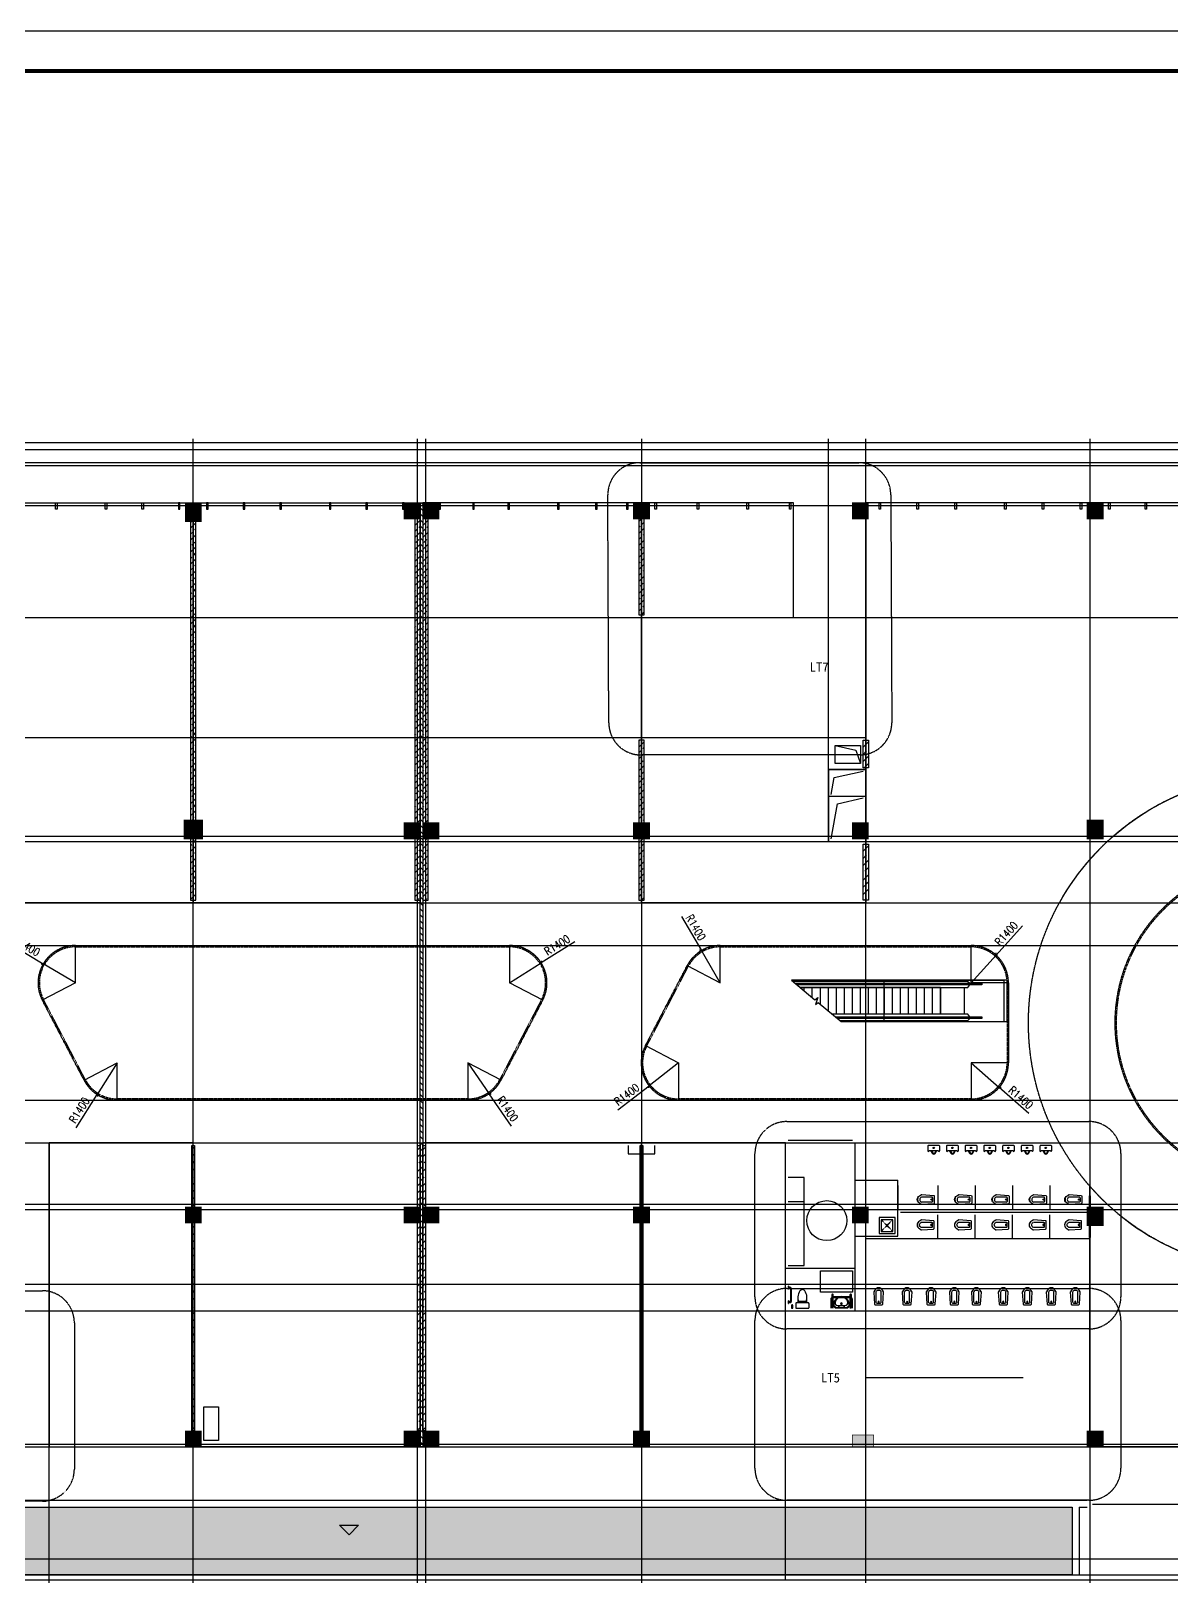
# Model space of a CAD drawing. Extents: x -737978 to 768813, y -372247 to 1140308.
# Drawn here: x -475432 to -432673, y -128998 to -70811 of the extents above; entities that cross this region are included whole.
import ezdxf

# ---------------------------------------------------------------- set-up
doc = ezdxf.new("R2010")
doc.units = 0
doc.header["$LTSCALE"] = 10
doc.header["$MEASUREMENT"] = 0
for name, pattern in [('$0$DASH', [0.35, 0.25, -0.1]), ('DASH', [0.35, 0.25, -0.1]), ('DOTE', [2.42, 2, -0.2, 0.02, -0.2]), ('OWall_L2$0$HIDDEN2', [4.7625, 3.175, -1.5875])]:
    doc.linetypes.add(name, pattern=pattern)
doc.layers.get('0').update_dxf_attribs({"linetype": 'CONTINUOUS'})
doc.layers.get('Defpoints').update_dxf_attribs({"linetype": 'CONTINUOUS'})
for name, color, linetype in [('0-厨卫家具', 253, 'CONTINUOUS'), ('0-填充墙', 8, 'CONTINUOUS'), ('0-填充边线', 7, 'CONTINUOUS'), ('A-ANNO-DIMS', 93, 'CONTINUOUS'), ('A-ANNO-IDEN', 3, 'CONTINUOUS'), ('A-ANNO-TEXT', 7, 'CONTINUOUS'), ('A-FLOR-GRND', 2, 'CONTINUOUS'), ('A-FLOR-STRS', 50, 'CONTINUOUS'), ('A-INSU', 21, 'CONTINUOUS'), ('C-B', 7, 'CONTINUOUS'), ('C-KZ', 2, 'CONTINUOUS'), ('C-Z-HATCH', 253, 'CONTINUOUS'), ('C座外围门窗1f$0$G-0-XREF', 2, 'CONTINUOUS'), ('DIM_ELEV', 3, 'CONTINUOUS'), ('DOTE', 1, 'DOTE'), ('J-FURN-厨卫', 253, 'CONTINUOUS'), ('LATRINE', 6, 'CONTINUOUS'), ('OWall_L2$0$A-HOLE-DASH', 21, 'OWall_L2$0$HIDDEN2'), ('PUB_TITLE', 4, 'CONTINUOUS'), ('RD-侧石线', 5, 'CONTINUOUS'), ('STAIR', 2, 'CONTINUOUS'), ('分格缝', 8, 'CONTINUOUS')]:
    doc.layers.add(name, color=color, linetype=linetype)
doc.layers.add('0-面积', color=2, linetype='CONTINUOUS', plot=False)
doc.layers.add('DRAW', color=7, linetype='CONTINUOUS', lineweight=70)
doc.styles.add('_TCH_DIM_T3', font='SIMPLEX.shx', dxfattribs={"width": 0.8, "bigfont": 'GBCBIG.shx'})
doc.styles.add('_TCH_DYN', font='')
doc.styles.get("Standard").update_dxf_attribs({"font": 'GBENOR', "bigfont": 'GBCBIG'})
doc.styles.get('_TCH_DYN').set_extended_font_data('SimSun')
doc.dimstyles.new('_TCH_ARCH', dxfattribs={"dimtxt": 3.5, "dimasz": 1, "dimexe": 2.5, "dimexo": 3, "dimgap": 1, "dimtad": 1, "dimtoh": 1, "dimdec": 0, "dimzin": 0, "dimdsep": 46, "dimtxsty": '_TCH_DIM_T3', "dimblk": 'ARCHTICK', "dimcen": 0.09, "dimclrt": 7, "dimadec": 1, "dimazin": 0, "dimtfac": 1, "dimtdec": 0, "dimtix": 1, "dimtmove": 2, "dimatfit": 3, "dimfxl": 1, "dimtolj": 1, "dimtzin": 0, "dimarcsym": 0})

# ---------------------------------------------------------------- blocks, each defined once
blk = doc.blocks.new('$plan$00002873')
at = {"layer": 'J-FURN-厨卫'}
for p, q in [((-92, -91), (-92, -482)), ((-66, -65), (69, -65)), ((95, -91), (95, -482))]:
    blk.add_line(p, q, dxfattribs=at)
blk.add_lwpolyline([(140, -552, -0.624736), (-140, -552), (-181, -489, -0.15876), (-185, -473), (-158, -24, -0.392703), (-132, 0), (132, 0, -0.392703), (158, -24), (185, -473, -0.161657), (181, -489)], format="xyb", close=True, dxfattribs=at)
blk.add_circle((2, -107), 23.1, dxfattribs=at)
for centre, radius, start, end in [((-66, -91), 26, 90, 180), ((2, -447), 99.9, 200.59819, 339.40181), ((69, -91), 26, 0, 90), ((0, -422), 207, 240.02932, 299.97068)]:
    blk.add_arc(centre, radius, start, end, dxfattribs=at)
blk = doc.blocks.new('_E6')
for points in [[(-240, 0), (-270, -79, 0.356844), (-103, -430, 0.224698), (111, -425, 0.348046), (270, -79), (240, 0)], [(-239, -224, -0.469287), (-141, -105), (141, -105, -0.469287), (239, -224, -0.830802)]]:
    blk.add_lwpolyline(points, format="xyb", close=True)
blk.add_lwpolyline([(-271, -91), (-213, -36, -0.190674), (-179, -23), (181, -23, -0.200906), (217, -37), (274, -95)], format="xyb")
for centre, radius in [((-99, -65), 16.3), ((2, -172), 31.6), ((2, -172), 23), ((101, -65), 16.3)]:
    blk.add_circle(centre, radius)
at = {"width": 0.8, "flags": 9}
for tag in ['XSIZE', 'YSIZE']:
    blk.add_attdef(tag, (0, 0), '', height=0.5, dxfattribs=at)
blk = doc.blocks.new('$plan$00002819')
at = {"layer": 'J-FURN-厨卫'}
for p, q in [((-129, -180), (129, -180)), ((-91, -180), (-39, -272)), ((91, -180), (39, -272))]:
    blk.add_line(p, q, dxfattribs=at)
blk.add_lwpolyline([(-171, -199), (-168, -190, -0.320465), (-154, -180), (-129, -180, -0.270349), (-116, -188), (-61, -284, 0.583333), (61, -284), (116, -188, -0.270349), (129, -180), (154, -180, -0.320465), (168, -190), (171, -199, 0.847127), (225, -190), (225, -30, 0.414214), (195, 0), (-195, 0, 0.414214), (-225, -30), (-225, -190, 0.847127)], format="xyb", close=True, dxfattribs=at)
blk.add_circle((0, -90), 25, dxfattribs=at)
blk.add_arc((0, -250), 45, 209.48713, 330.51287, dxfattribs=at)
blk = doc.blocks.new('A$C5E992675')
at = {"color": 8}
for points in [[(600, 600), (600, 0), (0, 0), (0, 600)], [(520, 520), (520, 80), (80, 80), (80, 520)]]:
    blk.add_lwpolyline(points, close=True, dxfattribs=at)
at = {"color": 8, "linetype": 'DASH'}
for points in [[(80, 520), (275, 325)], [(80, 80), (275, 275)], [(325, 325), (520, 520)], [(325, 275), (520, 80)]]:
    blk.add_lwpolyline(points, dxfattribs=at)
at = {"color": 8}
blk.add_circle((300, 300), 35, dxfattribs=at)
blk = doc.blocks.new('A$C53926EF1')
at = {"layer": '0-厨卫家具', "linetype": 'ByBlock'}
for p, q in [((439, 110), (439, 390)), ((499, 420), (499, 80))]:
    blk.add_line(p, q, dxfattribs=at)
blk.add_lwpolyline([(49, 342, 0.537872), (49, 158, 0.149947), (269, 80), (499, 80), (499, 30, 0.414214), (529, 0), (669, 0, 0.414214), (699, 30), (699, 470, 0.414214), (669, 500), (529, 500, 0.414214), (499, 470), (499, 420), (269, 420, 0.149947)], format="xyb", close=True, dxfattribs=at)
for centre, start, end in [((286, 23), 67.45048, 91.47253), ((286, 477), 268.63393, 292.54952)]:
    blk.add_arc(centre, 398, start, end, dxfattribs=at)
blk = doc.blocks.new('$plan$00001624')
for p, q in [((646, -13), (661, -28)), ((701, -28), (716, -13))]:
    blk.add_line(p, q)
for points in [[(60, 0), (60, -13), (-60, -13), (-60, 0)], [(744, 0), (744, -13), (624, -13), (624, 0)]]:
    blk.add_lwpolyline(points, close=True)
blk.add_lwpolyline([(-38, -13), (-23, -28), (17, -28), (33, -13)])
for points in [[(-23, -28), (-23, -66, 0.414213), (49, -137), (632, -137, 0.119966), (665, -129)], [(17, -28), (17, -66, 0.414211), (49, -97), (632, -97, 0.298815), (661, -78)]]:
    blk.add_lwpolyline(points, format="xyb")
blk.add_lwpolyline([(681, -137), (681, -137, -0.414214), (661, -117), (661, -28), (701, -28), (701, -117, -0.414214)], format="xyb", close=True)
blk = doc.blocks.new('纯商业柱网222')
at = {"layer": 'C-Z-HATCH'}
for points in [[(8939638, 71667), (8940238, 71667), (8940238, 71067), (8939638, 71067)], [(8948038, 71667), (8948638, 71667), (8948638, 71067), (8948038, 71067)], [(8962438, 71717), (8963138, 71717), (8963138, 71017), (8962438, 71017)], [(8974338, 71667), (8975038, 71667), (8975038, 71067), (8974338, 71067)], [(8939638, 63467), (8940238, 63467), (8940238, 62867), (8939638, 62867)], [(8948038, 63467), (8948638, 63467), (8948638, 62867), (8948038, 62867)], [(8962438, 63467), (8963038, 63467), (8963038, 62867), (8962438, 62867)], [(8974438, 63467), (8975038, 63467), (8975038, 62867), (8974438, 62867)], [(8939638, 62767), (8940238, 62767), (8940238, 62167), (8939638, 62167)], [(8948038, 62767), (8948638, 62767), (8948638, 62167), (8948038, 62167)], [(8962438, 62767), (8963038, 62767), (8963038, 62167), (8962438, 62167)], [(8974438, 62767), (8975038, 62767), (8975038, 62167), (8974438, 62167)], [(8939638, 54867), (8940238, 54867), (8940238, 54267), (8939638, 54267)], [(8948038, 54867), (8948638, 54867), (8948638, 54267), (8948038, 54267)], [(8962438, 54867), (8963038, 54867), (8963038, 54267), (8962438, 54267)], [(8974438, 54867), (8975038, 54867), (8975038, 54267), (8974438, 54267)], [(8939638, 46667), (8940088, 46667), (8940088, 45867), (8939638, 45867)], [(8948038, 46667), (8948638, 46667), (8948638, 46067), (8948038, 46067)], [(8962438, 46667), (8963038, 46667), (8963038, 46067), (8962438, 46067)], [(8974438, 46667), (8975038, 46667), (8975038, 46067), (8974438, 46067)], [(8939638, 37867), (8940238, 37867), (8940238, 37267), (8939638, 37267)], [(8939638, 37267), (8940238, 37267), (8940238, 37867), (8939638, 37867)], [(8947938, 37867), (8948638, 37867), (8948638, 37267), (8947938, 37267)], [(8962438, 37867), (8963138, 37867), (8963138, 37267), (8962438, 37267)], [(8974438, 37867), (8975038, 37867), (8975038, 37267), (8974438, 37267)]]:
    blk.add_hatch(color=251, dxfattribs=at).paths.add_polyline_path(points)
at = {"layer": 'C-KZ', "const_width": 30}
for points in [[(8939638, 71667), (8940238, 71667), (8940238, 71067), (8939638, 71067)], [(8948038, 71667), (8948638, 71667), (8948638, 71067), (8948038, 71067)], [(8962438, 71717), (8963138, 71717), (8963138, 71017), (8962438, 71017)], [(8974338, 71667), (8975038, 71667), (8975038, 71067), (8974338, 71067)], [(8939638, 63467), (8940238, 63467), (8940238, 62867), (8939638, 62867)], [(8948038, 63467), (8948638, 63467), (8948638, 62867), (8948038, 62867)], [(8962438, 63467), (8963038, 63467), (8963038, 62867), (8962438, 62867)], [(8974438, 63467), (8975038, 63467), (8975038, 62867), (8974438, 62867)], [(8939638, 62767), (8940238, 62767), (8940238, 62167), (8939638, 62167)], [(8948038, 62767), (8948638, 62767), (8948638, 62167), (8948038, 62167)], [(8962438, 62767), (8963038, 62767), (8963038, 62167), (8962438, 62167)], [(8974438, 62767), (8975038, 62767), (8975038, 62167), (8974438, 62167)], [(8939638, 54867), (8940238, 54867), (8940238, 54267), (8939638, 54267)], [(8948038, 54867), (8948638, 54867), (8948638, 54267), (8948038, 54267)], [(8962438, 54867), (8963038, 54867), (8963038, 54267), (8962438, 54267)], [(8974438, 54867), (8975038, 54867), (8975038, 54267), (8974438, 54267)], [(8939638, 46667), (8940088, 46667), (8940088, 45867), (8939638, 45867)], [(8948038, 46667), (8948638, 46667), (8948638, 46067), (8948038, 46067)], [(8962438, 46667), (8963038, 46667), (8963038, 46067), (8962438, 46067)], [(8974438, 46667), (8975038, 46667), (8975038, 46067), (8974438, 46067)], [(8939638, 37867), (8940238, 37867), (8940238, 37267), (8939638, 37267)], [(8939638, 37267), (8940238, 37267), (8940238, 37867), (8939638, 37867)], [(8947938, 37867), (8948638, 37867), (8948638, 37267), (8947938, 37267)], [(8962438, 37867), (8963138, 37867), (8963138, 37267), (8962438, 37267)], [(8974438, 37867), (8975038, 37867), (8975038, 37267), (8974438, 37267)]]:
    blk.add_lwpolyline(points, close=True, dxfattribs=at)
blk = doc.blocks.new('_ArchTick')
at = {"color": 0, "linetype": 'ByBlock', "const_width": 0.4}
blk.add_lwpolyline([(-0.5, -0.5), (0.5, 0.5)], dxfattribs=at)
blk = doc.blocks.new('*D187')
at = {"layer": 'A-ANNO-DIMS', "color": 0, "lineweight": -2, "transparency": 16777216}
for p in [(-472206, -109498), (-473747, -111932)]:
    blk.add_line(p, (-472955, -110681), dxfattribs=at)
at = {"layer": 'Defpoints', "color": 0, "transparency": 16777216}
for p in [(-472206, -109498), (-472955, -110681)]:
    blk.add_point(p, dxfattribs=at)
at = {"layer": 'A-ANNO-DIMS', "color": 0, "lineweight": -2, "transparency": 16777216, "xscale": 120, "yscale": 120, "zscale": 120, "rotation": 57.66620228323233}
blk.add_blockref('_ArchTick', (-472955, -110681), dxfattribs=at)
at = {"layer": 'A-ANNO-DIMS', "color": 7, "transparency": 16777216, "insert": (-473626, -111274), "char_height": 300, "attachment_point": 5, "rotation": 57.6662, "style": '_TCH_DIM_T3'}
blk.add_mtext('\\A1;R1400', dxfattribs=at)
blk = doc.blocks.new('*D188')
at = {"layer": 'A-ANNO-DIMS', "color": 0, "lineweight": -2, "transparency": 16777216}
for p in [(-476243, -105022), (-473771, -106498)]:
    blk.add_line(p, (-474973, -105781), dxfattribs=at)
at = {"layer": 'Defpoints', "color": 0, "transparency": 16777216}
for p in [(-474973, -105781), (-473771, -106498)]:
    blk.add_point(p, dxfattribs=at)
at = {"layer": 'A-ANNO-DIMS', "color": 0, "lineweight": -2, "transparency": 16777216, "xscale": 120, "yscale": 120, "zscale": 120, "rotation": 329.1520690246209}
blk.add_blockref('_ArchTick', (-474973, -105781), dxfattribs=at)
at = {"layer": 'A-ANNO-DIMS', "color": 7, "transparency": 16777216, "insert": (-475583, -105125), "char_height": 300, "attachment_point": 5, "rotation": 329.15207, "style": '_TCH_DIM_T3'}
blk.add_mtext('\\A1;R1400', dxfattribs=at)
blk = doc.blocks.new('*D189')
at = {"layer": 'A-ANNO-DIMS', "color": 0, "lineweight": -2, "transparency": 16777216}
for p in [(-455057, -104964), (-457495, -106497)]:
    blk.add_line(p, (-456309, -105752), dxfattribs=at)
at = {"layer": 'Defpoints', "color": 0, "transparency": 16777216}
for p in [(-456309, -105752), (-457495, -106497)]:
    blk.add_point(p, dxfattribs=at)
at = {"layer": 'A-ANNO-DIMS', "color": 0, "lineweight": -2, "transparency": 16777216, "xscale": 120, "yscale": 120, "zscale": 120, "rotation": 212.1625213829055}
blk.add_blockref('_ArchTick', (-456309, -105752), dxfattribs=at)
at = {"layer": 'A-ANNO-DIMS', "color": 7, "transparency": 16777216, "insert": (-455715, -105082), "char_height": 300, "attachment_point": 5, "rotation": 32.16252, "style": '_TCH_DIM_T3'}
blk.add_mtext('\\A1;R1400', dxfattribs=at)
blk = doc.blocks.new('*D190')
at = {"layer": 'A-ANNO-DIMS', "color": 0, "lineweight": -2, "transparency": 16777216}
for p in [(-459058, -109498), (-457431, -111875)]:
    blk.add_line(p, (-458267, -110653), dxfattribs=at)
at = {"layer": 'Defpoints', "color": 0, "transparency": 16777216}
for p in [(-459058, -109498), (-458267, -110653)]:
    blk.add_point(p, dxfattribs=at)
at = {"layer": 'A-ANNO-DIMS', "color": 0, "lineweight": -2, "transparency": 16777216, "xscale": 120, "yscale": 120, "zscale": 120, "rotation": 124.4078963112417}
blk.add_blockref('_ArchTick', (-458267, -110653), dxfattribs=at)
at = {"layer": 'A-ANNO-DIMS', "color": 7, "transparency": 16777216, "insert": (-457575, -111222), "char_height": 300, "attachment_point": 5, "rotation": 304.4079, "style": '_TCH_DIM_T3'}
blk.add_mtext('\\A1;R1400', dxfattribs=at)
blk = doc.blocks.new('*D195')
at = {"layer": 'A-ANNO-DIMS', "color": 0, "lineweight": -2, "transparency": 16777216}
for p in [(-451049, -104009), (-449601, -106498)]:
    blk.add_line(p, (-450305, -105288), dxfattribs=at)
at = {"layer": 'Defpoints', "color": 0, "transparency": 16777216}
for p in [(-450305, -105288), (-449601, -106498)]:
    blk.add_point(p, dxfattribs=at)
at = {"layer": 'A-ANNO-DIMS', "color": 0, "lineweight": -2, "transparency": 16777216, "xscale": 120, "yscale": 120, "zscale": 120, "rotation": 300.1865154170501}
blk.add_blockref('_ArchTick', (-450305, -105288), dxfattribs=at)
at = {"layer": 'A-ANNO-DIMS', "color": 7, "transparency": 16777216, "insert": (-450521, -104419), "char_height": 300, "attachment_point": 5, "rotation": 300.18652, "style": '_TCH_DIM_T3'}
blk.add_mtext('\\A1;R1400', dxfattribs=at)
blk = doc.blocks.new('*D196')
at = {"layer": 'A-ANNO-DIMS', "color": 0, "lineweight": -2, "transparency": 16777216}
for p in [(-451165, -109498), (-453442, -111262)]:
    blk.add_line(p, (-452272, -110356), dxfattribs=at)
at = {"layer": 'Defpoints', "color": 0, "transparency": 16777216}
for p in [(-451165, -109498), (-452272, -110356)]:
    blk.add_point(p, dxfattribs=at)
at = {"layer": 'A-ANNO-DIMS', "color": 0, "lineweight": -2, "transparency": 16777216, "xscale": 120, "yscale": 120, "zscale": 120, "rotation": 37.76073105702353}
blk.add_blockref('_ArchTick', (-452272, -110356), dxfattribs=at)
at = {"layer": 'A-ANNO-DIMS', "color": 7, "transparency": 16777216, "insert": (-453105, -110685), "char_height": 300, "attachment_point": 5, "rotation": 37.76073, "style": '_TCH_DIM_T3'}
blk.add_mtext('\\A1;R1400', dxfattribs=at)
blk = doc.blocks.new('*D197')
at = {"layer": 'A-ANNO-DIMS', "color": 0, "lineweight": -2, "transparency": 16777216}
for p in [(-440201, -109498), (-438035, -111397)]:
    blk.add_line(p, (-439148, -110421), dxfattribs=at)
at = {"layer": 'Defpoints', "color": 0, "transparency": 16777216}
for p in [(-440201, -109498), (-439148, -110421)]:
    blk.add_point(p, dxfattribs=at)
at = {"layer": 'A-ANNO-DIMS', "color": 0, "lineweight": -2, "transparency": 16777216, "xscale": 120, "yscale": 120, "zscale": 120, "rotation": 138.7660425552283}
blk.add_blockref('_ArchTick', (-439148, -110421), dxfattribs=at)
at = {"layer": 'A-ANNO-DIMS', "color": 7, "transparency": 16777216, "insert": (-438337, -110800), "char_height": 300, "attachment_point": 5, "rotation": 318.76604, "style": '_TCH_DIM_T3'}
blk.add_mtext('\\A1;R1400', dxfattribs=at)
blk = doc.blocks.new('*D198')
at = {"layer": 'A-ANNO-DIMS', "color": 0, "lineweight": -2, "transparency": 16777216}
for p in [(-438279, -104354), (-440201, -106498)]:
    blk.add_line(p, (-439267, -105456), dxfattribs=at)
at = {"layer": 'Defpoints', "color": 0, "transparency": 16777216}
for p in [(-439267, -105456), (-440201, -106498)]:
    blk.add_point(p, dxfattribs=at)
at = {"layer": 'A-ANNO-DIMS', "color": 0, "lineweight": -2, "transparency": 16777216, "xscale": 120, "yscale": 120, "zscale": 120, "rotation": 228.123518902442}
blk.add_blockref('_ArchTick', (-439267, -105456), dxfattribs=at)
at = {"layer": 'A-ANNO-DIMS', "color": 7, "transparency": 16777216, "insert": (-438879, -104649), "char_height": 300, "attachment_point": 5, "rotation": 48.12352, "style": '_TCH_DIM_T3'}
blk.add_mtext('\\A1;R1400', dxfattribs=at)
blk = doc.blocks.new('中庭标注1')
at = {"color": 8}
for points in [[(-473770.6, -106498.4), (-473770.6, -105098.4)], [(-457495.5, -105098.4), (-457495.5, -106498.4)], [(-449601.1, -106498.4), (-449601.1, -105098.4)], [(-440201.1, -106498.4), (-440201.1, -105098.4)], [(-450842.5, -105851.1), (-449601.1, -106498.4)], [(-473770.6, -106498.4), (-475012, -107145.7)], [(-456254.1, -107145.7), (-457495.5, -106498.4)], [(-438801.1, -106498.4), (-440201.1, -106498.4)], [(-452406.7, -108851.1), (-451165.3, -109498.4)], [(-459059.8, -109498.4), (-459059.8, -110898.4)], [(-457818.4, -110145.7), (-459059.8, -109498.4)], [(-451165.3, -109498.4), (-451165.3, -110898.4)], [(-440201.1, -109498.4), (-440201.1, -110898.4)], [(-438801.1, -109498.4), (-440201.1, -109498.4)]]:
    blk.add_lwpolyline(points, dxfattribs=at)
at = {"layer": '0-填充墙'}
for points in [[(-473447.7, -110145.7), (-472206.3, -109498.4)], [(-472206.3, -110898.4), (-472206.3, -109498.4)]]:
    blk.add_lwpolyline(points, dxfattribs=at)
at = {"layer": 'A-ANNO-DIMS'}
for center, mpoint, picture, middle in [((-449601.1, -106498.4), (-450305.1, -105288.2), '*D195', (-450521.4, -104419.1)), ((-440201.1, -106498.4), (-439266.6, -105456), '*D198', (-438878.6, -104648.7)), ((-473770.6, -106498.4), (-474972.5, -105780.5), '*D188', (-475582.7, -105124.9)), ((-457494.7, -106497), (-456309.5, -105751.7), '*D189', (-455714.5, -105082.3)), ((-472206.3, -109498.4), (-472955.1, -110681.3), '*D187', (-473626.3, -111274.2)), ((-459057.9, -109498.4), (-458266.8, -110653.5), '*D190', (-457574.6, -111221.8)), ((-451165.3, -109498.4), (-452272.2, -110355.7), '*D196', (-453105.1, -110684.7)), ((-440201.1, -109498.4), (-439148.3, -110421.2), '*D197', (-438336.7, -110800))]:
    dim = blk.add_radius_dim(center=center, mpoint=mpoint, dimstyle='_TCH_ARCH', override={"dimtxt": 300, "dimasz": 120, "dimgap": 100}, dxfattribs=at)
    dim.commit()
    dim.dimension.update_dxf_attribs({"geometry": picture, "text_midpoint": middle})

msp = doc.modelspace()

# ---------------------------------------------------------------- hatches: boundary and pattern name
at = {"layer": '0-填充墙'}
h = msp.add_hatch(dxfattribs=at)
h.set_pattern_fill('ANSI33', color=256, scale=100, style=0)
h.set_pattern_definition([(45, (8400, -5e-08), (-224.5064, 224.5064), []), (45, (8624.5, -5e-08), (-224.5064, 224.5064), [158.75, -79.375])])
h.paths.add_polyline_path([(-469251.1, -89198.4), (-469451.1, -89198.4), (-469451.1, -103398.4), (-469251.1, -103398.4)])
h = msp.add_hatch(dxfattribs=at)
h.set_pattern_fill('ANSI33', color=256, scale=100, style=0)
h.set_pattern_definition([(45, (16800, 100), (-224.5064, 224.5064), []), (45, (17024.5, 100), (-224.5064, 224.5064), [158.75, -79.375])])
h.paths.add_polyline_path([(-460851.1, -89098.4), (-461051.1, -89098.4), (-461051.1, -103398.4), (-460851.1, -103398.4)])
h = msp.add_hatch(dxfattribs=at)
h.set_pattern_fill('ANSI33', color=256, scale=100, style=0)
h.set_pattern_definition([(45, (17100, 100), (-224.5064, 224.5064), []), (45, (17324.5, 100), (-224.5064, 224.5064), [158.75, -79.375])])
h.paths.add_polyline_path([(-460551.1, -89098.4), (-460751.1, -89098.4), (-460751.1, -103398.4), (-460551.1, -103398.4)])
h = msp.add_hatch(dxfattribs=at)
h.set_pattern_fill('ANSI33', color=256, scale=100, style=0)
h.set_pattern_definition([(45, (25200, 2500), (-224.5064, 224.5064), []), (45, (25424.5, 2500), (-224.5064, 224.5064), [158.75, -79.375])])
h.paths.add_polyline_path([(-452451.1, -89098.4), (-452651.1, -89098.4), (-452651.1, -92698.4), (-452451.1, -92698.4)])
h = msp.add_hatch(dxfattribs=at)
h.set_pattern_fill('ANSI33', color=256, scale=100, style=0)
h.set_pattern_definition([(45, (25200, -8200), (-224.5064, 224.5064), []), (45, (25424.5, -8200), (-224.5064, 224.5064), [158.75, -79.375])])
h.paths.add_polyline_path([(-452451.1, -97398.4), (-452651.1, -97398.4), (-452651.1, -103398.4), (-452451.1, -103398.4)])
h = msp.add_hatch(dxfattribs=at)
h.set_pattern_fill('ANSI33', color=256, scale=120, style=0)
h.set_pattern_definition([(45, (3e-08, 3900), (-269.40768, 269.40768), []), (45, (269.4, 3900), (-269.40768, 269.40768), [190.5, -95.25])])
h.paths.add_polyline_path([(-444251.1, -97398.4), (-444051.1, -97398.4), (-444051.1, -98438.4), (-444251.1, -98438.4)])
h = msp.add_hatch(dxfattribs=at)
h.set_pattern_fill('ANSI33', color=256, scale=120, style=0)
h.set_pattern_definition([(45, (0, 0), (-269.40768, 269.40768), []), (45, (269.4, 0), (-269.40768, 269.40768), [190.5, -95.25])])
h.paths.add_polyline_path([(-444251.1, -101298.4), (-444051.1, -101298.4), (-444051.1, -103398.4), (-444251.1, -103398.4)])
h = msp.add_hatch(dxfattribs=at)
h.set_pattern_fill('ANSI33', color=256, scale=120, style=0)
h.set_pattern_definition([(45, (-42000, 5094.02), (-269.40768, 269.40768), []), (45, (-41730.6, 5094.02), (-269.40768, 269.40768), [190.5, -95.25])])
h.paths.add_polyline_path([(-469301.1, -123298.4), (-469401.1, -123298.4), (-469401.1, -112598.4), (-469301.1, -112598.4)])
h = msp.add_hatch(dxfattribs=at)
h.set_pattern_fill('ANSI33', color=256, scale=120, style=0)
h.set_pattern_definition([(45, (-33550, 5094.02), (-269.40768, 269.40768), []), (45, (-33280.6, 5094.02), (-269.40768, 269.40768), [190.5, -95.25])])
h.paths.add_polyline_path([(-460851.1, -123298.4), (-460951.1, -123298.4), (-460951.1, -112598.4), (-460851.1, -112598.4)])
h = msp.add_hatch(dxfattribs=at)
h.set_pattern_fill('ANSI33', color=256, scale=120, style=0)
h.set_pattern_definition([(45, (-33350, 5094.02), (-269.40768, 269.40768), []), (45, (-33080.6, 5094.02), (-269.40768, 269.40768), [190.5, -95.25])])
h.paths.add_polyline_path([(-460651.1, -123298.4), (-460751.1, -123298.4), (-460751.1, -112598.4), (-460651.1, -112598.4)])
h = msp.add_hatch(dxfattribs=at)
h.set_pattern_fill('ANSI33', color=256, scale=120, style=0)
h.set_pattern_definition([(45, (-25200, 5094.02), (-269.40768, 269.40768), []), (45, (-24930.6, 5094.02), (-269.40768, 269.40768), [190.5, -95.25])])
h.paths.add_polyline_path([(-452501.1, -123298.4), (-452601.1, -123298.4), (-452601.1, -112598.4), (-452501.1, -112598.4)])
at = {"layer": 'C-B'}
h = msp.add_hatch(dxfattribs=at)
h.set_pattern_fill('CROSS,_O', color=8, scale=100)
h.set_pattern_definition([(0, (0, 0), (158.75, 158.75), [79.375, -238.125]), (90, (39.69, -39.69), (-158.75, 158.75), [79.375, -238.125])])
h.paths.add_polyline_path([(-489391.3, -126158.4), (-436411.1, -126158.4), (-436411.1, -128698.4), (-489391.3, -128698.4)])
at = {"layer": 'OWall_L2$0$A-HOLE-DASH'}
h = msp.add_hatch(dxfattribs=at)
h.set_pattern_fill('ANSI31', color=256, scale=100, angle=90)
h.set_pattern_definition([(135, (-601427.86, -314053.15), (-112.2532, -112.2532), [])])
h.paths.add_polyline_path([(-418301.1, -123898.4), (-418301.1, -91498.4), (-418151.1, -91498.4), (-418151.1, -123898.4)])
h.paths.add_polyline_path([(-460851.1, -123898.4), (-460851.1, -88498.4), (-460751.1, -88498.4), (-460751.1, -123898.4)])

# ---------------------------------------------------------------- linework, layer by layer
msp.add_lwpolyline([(-447051.1, -112398.4), (-444651.1, -112398.4)])
at = {"layer": '0-厨卫家具', "linetype": 'ByBlock'}
for p, q in [((-445408, -118698.4), (-445408, -118181.3)), ((-445372, -118253.3), (-445372, -118181.3)), ((-445372, -118253.3), (-444728.4, -118253.3, 0)), ((-445372, -118698.4), (-445372, -118289.3)), ((-445372, -118289.3), (-444728.4, -118289.3, 0))]:
    msp.add_line(p, q, dxfattribs=at)
for points in [[(-446883.4, -118698.4), (-446883.4, -118578.4), (-446933.4, -118578.4), (-446933.4, -118698.4)], [(-446899.4, -118655.9), (-446899.4, -118567.9), (-446917.4, -118567.9), (-446917.4, -118655.9)]]:
    msp.add_lwpolyline(points, close=True, dxfattribs=at)
msp.add_lwpolyline([(-444651.1, -118698.4), (-444651.1, -118353.4, 0.4142136), (-444696.1, -118308.4), (-445416.1, -118308.4, 0.4142136), (-445461.1, -118353.4), (-445461.1, -118698.4)], format="xyb", dxfattribs=at)
at = {"layer": '0-厨卫家具', "linetype": 'ByBlock', "elevation": 0}
for points in [[(-444690.3, -118188.9), (-444690.3, -118698.4), (-444728.4, -118698.4), (-444728.4, -118289.3)], [(-444728.4, -118253.3), (-444728.4, -118188.9)]]:
    msp.add_lwpolyline(points, dxfattribs=at)
at = {"layer": '0-厨卫家具', "linetype": 'ByBlock'}
for centre, radius, start, end in [((-445390, -118181.3), 18, 0.000016, 180.000016), ((-445372, -118271.3), 18, 90.000016, 270.000016), ((-444709.3, -118188.9, 0), 19, 0.000016, 180.000016), ((-444728.4, -118271.3, 0), 18, 270.000016, 90.000016)]:
    msp.add_arc(centre, radius, start, end, dxfattribs=at)
at = {"layer": '0-填充墙'}
for points in [[(-469251.1, -89198.4), (-469451.1, -89198.4), (-469451.1, -103398.4), (-469251.1, -103398.4)], [(-460851.1, -89098.4), (-461051.1, -89098.4), (-461051.1, -103398.4), (-460851.1, -103398.4)], [(-460551.1, -89098.4), (-460751.1, -89098.4), (-460751.1, -103398.4), (-460551.1, -103398.4)], [(-452451.1, -89098.4), (-452651.1, -89098.4), (-452651.1, -92698.4), (-452451.1, -92698.4)], [(-452451.1, -97398.4), (-452651.1, -97398.4), (-452651.1, -103398.4), (-452451.1, -103398.4)], [(-444251.1, -97398.4), (-444051.1, -97398.4), (-444051.1, -98438.4), (-444251.1, -98438.4)], [(-444251.1, -101298.4), (-444051.1, -101298.4), (-444051.1, -103398.4), (-444251.1, -103398.4)], [(-469301.1, -123298.4), (-469401.1, -123298.4), (-469401.1, -112598.4), (-469301.1, -112598.4)], [(-460851.1, -123298.4), (-460951.1, -123298.4), (-460951.1, -112598.4), (-460851.1, -112598.4)], [(-460651.1, -123298.4), (-460751.1, -123298.4), (-460751.1, -112598.4), (-460651.1, -112598.4)], [(-452501.1, -123298.4), (-452601.1, -123298.4), (-452601.1, -112598.4), (-452501.1, -112598.4)]]:
    msp.add_lwpolyline(points, close=True, dxfattribs=at)
at = {"layer": '0-填充边线'}
for points in [[(-445301.1, -97598.4), (-444351.1, -97598.4), (-444351.1, -98278.4), (-445301.1, -98278.4)], [(-468951.1, -123658.4), (-468951.1, -122398.4), (-468401.1, -122398.4), (-468401.1, -123658.4)]]:
    msp.add_lwpolyline(points, close=True, dxfattribs=at)
msp.add_lwpolyline([(-445301.1, -97598.4), (-444525.1, -97773.9), (-444351.1, -98278.4)], dxfattribs=at)
at = {"layer": '0-面积'}
for points in [[(-477751.1, -88498.4), (-469351.1, -88498.4), (-469351.1, -103498.4), (-477751.1, -103498.4)], [(-469351.1, -88498.4), (-460851.1, -88498.4), (-460851.1, -103498.4), (-469351.1, -103498.4)], [(-460751.1, -103498.4), (-452551.1, -103498.4), (-452551.1, -88498.4), (-460751.1, -88498.4)], [(-452551.1, -97298.4), (-444151.1, -97298.4), (-444151.1, -98498.4), (-445551.1, -98498.4), (-445551.1, -101198.4), (-444151.1, -101198.4), (-444151.1, -103498.4), (-452551.1, -103498.4)], [(-474751.1, -123898.4), (-469351.1, -123898.4), (-469351.1, -112498.4), (-474751.1, -112498.4)], [(-460851.1, -123898.4), (-469351.1, -123898.4), (-469351.1, -112498.4), (-460851.1, -112498.4)], [(-452551.1, -112498.4), (-460751.1, -112498.4), (-460751.1, -123898.4), (-452551.1, -123898.4)], [(-447151.1, -123898.4), (-447151.1, -112498.4), (-452551.1, -112498.4), (-452551.1, -123898.4)], [(-489391.3, -126158.4), (-436411.1, -126158.4), (-436411.1, -128698.4), (-489391.3, -128698.4)]]:
    msp.add_lwpolyline(points, close=True, dxfattribs=at)
for points in [[(-444151.1, -103498.4), (-436889.9, -103498.4, -0.2273438), (-430338.7, -98834.9), (-426698.1, -88554.3), (-426855.9, -88498.4), (-444151.1, -88498.4), (-444151.1, -102650)], [(-427351.1, -123898.4), (-435751.1, -123898.4), (-435751.1, -123798.4), (-435751.1, -114121.3, 0.256207), (-427351.1, -117192.4)]]:
    msp.add_lwpolyline(points, format="xyb", close=True, dxfattribs=at)
msp.add_lwpolyline([(-453051.1, -112598.4), (-453051.1, -112908.6), (-452056.6, -112908.6), (-452051.1, -112598.4)], dxfattribs=at)
at = {"layer": 'A-ANNO-IDEN', "linetype": 'DASH', "ltscale": 5}
for points in [[(-444799.7, -97950.4), (-452578.7, -97950.4, -0.4142136), (-453778.7, -96750.4), (-453816.8, -88196.3, -0.4142136), (-452616.8, -86996.3), (-444410.5, -86996.3, -0.4142136), (-443210.5, -88196.3), (-443172.4, -96750.4, -0.4142136), (-444372.4, -97950.4), (-444799.7, -97950.4)], [(-436214, -119474.1), (-447102.5, -119474.1, -0.4142136), (-448302.5, -118274.1), (-448302.5, -112898.5, -0.4142136), (-447102.5, -111698.5), (-435786.8, -111698.5, -0.4142136), (-434586.8, -112898.5), (-434586.8, -118274.1, -0.4142136), (-435786.8, -119474.1), (-436214, -119474.1)], [(-474874.4, -125926.8), (-494461.1, -125926.8, -0.4142136), (-495661.1, -124726.8), (-495661.1, -119243.8, -0.4142136), (-494461.1, -118043.8), (-475008.8, -118043.8, -0.4142136), (-473808.8, -119243.8), (-473808.8, -124726.8, -0.4142136), (-475008.8, -125926.8), (-474874.4, -125926.8)], [(-436214, -125898.4), (-447102.5, -125898.4, -0.4142136), (-448302.5, -124698.4), (-448302.5, -119156.5, -0.4142136), (-447102.5, -117956.5), (-435786.8, -117956.5, -0.4142136), (-434586.8, -119156.5), (-434586.8, -124698.4, -0.4142136), (-435786.8, -125898.4), (-436214, -125898.4)]]:
    msp.add_lwpolyline(points, format="xyb", dxfattribs=at)
at = {"layer": 'A-FLOR-GRND'}
for points in [[(-523851.1, -98209.2, -0.1187163), (-522541.2, -96068.2), (-514281.3, -87808.3, -0.1989124), (-510491.2, -86238.4), (-426467.6, -86238.4), (-417995.8, -89238.4), (-403351.1, -89238.4, -0.305572), (-400051.1, -91462.9, -0.2966097)], [(-523851.1, -99358.9, -0.1684333), (-522357.4, -96252), (-514097.4, -87992.1, -0.1989124), (-510491.2, -86498.4), (-426512.2, -86498.4), (-418040.5, -89498.4), (-403351.1, -89498.4, -0.4142136), (-400051.1, -92798.4, -0.2966097)]]:
    msp.add_lwpolyline(points, format="xyb", dxfattribs=at)
for points in [[(-460951.1, -86498.4), (-460951.1, -86238.4)], [(-489938.7, -125898.4), (-435851.1, -125898.4)], [(-489391.3, -126158.4), (-436411.1, -126158.4)], [(-436411.1, -126158.4), (-436411.1, -128698.4)], [(-436151.1, -126158.4), (-436151.1, -128698.4)], [(-436151.1, -126158.4), (-435851.1, -126158.4)]]:
    msp.add_lwpolyline(points, dxfattribs=at)
at = {"layer": 'A-FLOR-STRS', "linetype": '$0$DASH', "ltscale": 2, "const_width": 50}
msp.add_lwpolyline([(-438971.1, -107948.4), (-443471.1, -107948.4), (-443471.1, -106400.4), (-438971.1, -106400.4)], close=True, dxfattribs=at)
at = {"layer": 'A-INSU', "color": 8, "linetype": 'DASH', "ltscale": 2}
for points in [[(-457862.7, -110122.5, -0.2794962), (-459059.8, -110848.4), (-472206.3, -110848.4, -0.2794962), (-473403.4, -110122.5), (-474967.6, -107122.5, -0.5631152), (-473770.6, -105148.4), (-457495.5, -105148.4, -0.5631152), (-456298.5, -107122.5)], [(-449601.1, -105148.4), (-440201.1, -105148.4, -0.4142136), (-438851.1, -106498.4), (-438851.1, -109498.4, -0.4142136), (-440201.1, -110848.4), (-451165.3, -110848.4, -0.5631152), (-452362.4, -108874.2), (-450798.2, -105874.2, -0.2794962)]]:
    msp.add_lwpolyline(points, format="xyb", close=True, dxfattribs=at)
msp.add_circle((-428751.1, -107998.4), 6000, dxfattribs=at)
at = {"layer": 'C-B'}
msp.add_line((-514006.3, -128698.4), (-402752.2, -128698.4), dxfattribs=at)
at = {"layer": 'C-B', "linetype": 'DASH', "ltscale": 5, "const_width": 50}
msp.add_lwpolyline([(-521851.1, -123898.4), (-521851.1, -86998.4), (-402051.1, -86998.4), (-402051.1, -123898.4)], close=True, dxfattribs=at)
at = {"layer": 'C-B', "color": 8}
for points in [[(-445451.1, -99438.4), (-445337.5, -98799), (-444251.1, -98558.4)], [(-445451.1, -101098.4), (-445203.6, -99784.9), (-444251.1, -99558.4)]]:
    msp.add_lwpolyline(points, dxfattribs=at)
at = {"layer": 'C-B'}
msp.add_lwpolyline([(-435651.1, -126048.4), (-410721.6, -126048.4, -0.2399405), (-406729.9, -127837.3, 0.0372951), (-406017.1, -128648.7), (-405966.4, -128698.4)], format="xyb", dxfattribs=at)
at = {"layer": 'C座外围门窗1f$0$G-0-XREF'}
for points in [[(-474511.1, -88738.4), (-474511.1, -88498.4), (-474451.1, -88498.4), (-474451.1, -88738.4)], [(-472651.1, -88738.4), (-472651.1, -88498.4), (-472591.1, -88498.4), (-472591.1, -88738.4)], [(-471281.1, -88738.4), (-471281.1, -88498.4), (-471221.1, -88498.4), (-471221.1, -88738.4)], [(-469851.1, -88738.4), (-469851.1, -88498.4), (-469911.1, -88498.4), (-469911.1, -88738.4)], [(-468791.1, -88738.4), (-468791.1, -88498.4), (-468851.1, -88498.4), (-468851.1, -88738.4)], [(-467421.1, -88738.4), (-467421.1, -88498.4), (-467481.1, -88498.4), (-467481.1, -88738.4)], [(-466051.1, -88738.4), (-466051.1, -88498.4), (-466111.1, -88498.4), (-466111.1, -88738.4)], [(-464191.1, -88738.4), (-464191.1, -88498.4), (-464251.1, -88498.4), (-464251.1, -88738.4)], [(-462821.1, -88738.4), (-462821.1, -88498.4), (-462881.1, -88498.4), (-462881.1, -88738.4)], [(-461451.1, -88738.4), (-461451.1, -88498.4), (-461511.1, -88498.4), (-461511.1, -88738.4)], [(-460091.1, -88738.4), (-460091.1, -88498.4), (-460151.1, -88498.4), (-460151.1, -88738.4)], [(-458821.1, -88738.4), (-458821.1, -88498.4), (-458881.1, -88498.4), (-458881.1, -88738.4)], [(-457501.1, -88738.4), (-457501.1, -88498.4), (-457561.1, -88498.4), (-457561.1, -88738.4)], [(-455641.1, -88738.4), (-455641.1, -88498.4), (-455701.1, -88498.4), (-455701.1, -88738.4)], [(-454221.1, -88738.4), (-454221.1, -88498.4), (-454281.1, -88498.4), (-454281.1, -88738.4)], [(-453051.1, -88738.4), (-453051.1, -88498.4), (-453111.1, -88498.4), (-453111.1, -88738.4)], [(-452051.1, -88738.4), (-452051.1, -88498.4), (-451991.1, -88498.4), (-451991.1, -88738.4)], [(-450461.3, -88738.4), (-450461.3, -88498.4), (-450401.3, -88498.4), (-450401.3, -88738.4)], [(-448601.3, -88738.4), (-448601.3, -88498.4), (-448541.3, -88498.4), (-448541.3, -88738.4)], [(-447011.1, -88738.4), (-447011.1, -88498.4), (-446951.1, -88498.4), (-446951.1, -88738.4)], [(-443651.1, -88738.4), (-443651.1, -88498.4), (-443591.1, -88498.4), (-443591.1, -88738.4)], [(-442231, -88738.4), (-442231, -88498.4), (-442171, -88498.4), (-442171, -88738.4)], [(-440810.9, -88738.4), (-440810.9, -88498.4), (-440750.9, -88498.4), (-440750.9, -88738.4)], [(-438950.9, -88738.4), (-438950.9, -88498.4), (-438890.9, -88498.4), (-438890.9, -88738.4)], [(-437531, -88738.4), (-437531, -88498.4), (-437471, -88498.4), (-437471, -88738.4)], [(-436111.1, -88738.4), (-436111.1, -88498.4), (-436051.1, -88498.4), (-436051.1, -88738.4)], [(-435051.1, -88738.4), (-435051.1, -88498.4), (-434991.1, -88498.4), (-434991.1, -88738.4)], [(-433681.1, -88738.4), (-433681.1, -88498.4), (-433621.1, -88498.4), (-433621.1, -88738.4)]]:
    msp.add_lwpolyline(points, close=True, dxfattribs=at)
at = {"layer": 'DIM_ELEV'}
for p, q in [((-463514.3, -127192.2), (-463874.3, -126832.2)), ((-463874.3, -126832.2), (-463154.3, -126832.2)), ((-463514.3, -127192.2), (-463154.3, -126832.2))]:
    msp.add_line(p, q, dxfattribs=at)
at = {"layer": 'DOTE'}
for p, q in [((-469351.1, -128998.4), (-469351.1, -86098.4)), ((-460951.1, -128998.4), (-460951.1, -86098.4)), ((-460651.1, -86098.4), (-460651.1, -128998.4)), ((-452551.1, -86098.4), (-452551.1, -128998.4)), ((-445551.1, -101198.4), (-445551.1, -86098.4)), ((-444151.1, -128998.4), (-444151.1, -86098.4)), ((-435751.1, -86098.4), (-435751.1, -128998.4)), ((-522751.1, -87098.4), (-399851.1, -87098.4)), ((-522751.1, -88598.4), (-399851.1, -88598.4)), ((-522751.1, -92798.4), (-418951.1, -92798.4)), ((-522751.1, -97298.4), (-444151.1, -97298.4)), ((-522751.1, -100998.4), (-418951.1, -100998.4)), ((-522751.1, -101198.4), (-399851.1, -101198.4)), ((-522751.1, -103498.4), (-418951.1, -103498.4)), ((-522751.1, -105098.4), (-418951.1, -105098.4)), ((-522751.1, -110898.4), (-418951.1, -110898.4)), ((-522751.1, -112498.4), (-418951.1, -112498.4)), ((-474751.1, -128998.4), (-474751.1, -112498.4)), ((-447151.1, -128898.4), (-447151.1, -112498.4)), ((-522751.1, -114798.4), (-399851.1, -114798.4)), ((-522751.1, -114998.4), (-418951.1, -114998.4)), ((-522751.1, -117798.4), (-399851.1, -117798.4)), ((-522751.1, -118798.4), (-418951.1, -118798.4)), ((-522751.1, -123798.4), (-399851.1, -123798.4)), ((-522751.1, -128098.4), (-399851.1, -128098.4))]:
    msp.add_line(p, q, dxfattribs=at)
for points in [[(-446851.1, -92798.4), (-446851.1, -88598.4)], [(-445551.1, -98498.4), (-444151.1, -98498.4)], [(-445551.1, -99498.4), (-444151.1, -99498.4)], [(-444551.1, -118798.4), (-444551.1, -112498.4)], [(-444551.1, -113898.4), (-442951.1, -113898.4)], [(-442951.1, -115998.4), (-442951.1, -113898.4)], [(-442851.1, -115098.4), (-435751.1, -115098.4)], [(-444551.1, -115998.4), (-442951.1, -115998.4)], [(-435751.1, -116098.4), (-444151.1, -116098.4)], [(-447151.1, -117198.4), (-444551.1, -117198.4)], [(-444151.1, -121298.4), (-438253.1, -121298.4)]]:
    msp.add_lwpolyline(points, dxfattribs=at)
for points in [[(-457818.4, -110145.7, -0.2794962), (-459059.8, -110898.4), (-472206.3, -110898.4), (-472206.3, -110898.4, -0.2794962), (-473447.7, -110145.7), (-475012, -107145.7, -0.5631152), (-473770.6, -105098.4), (-457495.5, -105098.4, -0.5631152), (-456254.1, -107145.7), (-457818.4, -110145.7)], [(-449601.1, -105098.4), (-440201.1, -105098.4, -0.4142136), (-438801.1, -106498.4), (-438801.1, -109498.4, -0.4142136), (-440201.1, -110898.4), (-451165.3, -110898.4, -0.5631152), (-452406.7, -108851.1), (-450842.5, -105851.1, -0.2794962), (-449601.1, -105098.4), (-449601.1, -105098.4)]]:
    msp.add_lwpolyline(points, format="xyb", dxfattribs=at)
for radius in [9300, 9300, 6050]:
    msp.add_circle((-428751.1, -107998.4), radius, dxfattribs=at)
at = {"layer": 'DRAW'}
msp.add_lwpolyline([(-435751.1, -114480.4), (-435751.1, -116040.7)], dxfattribs=at)
at = {"layer": 'J-FURN-厨卫'}
for points in [[(-442951.1, -114098.4), (-442951.1, -114998.4)], [(-441451.1, -114098.4), (-441451.1, -114998.4)], [(-440051.1, -114098.4), (-440051.1, -114998.4)], [(-438651.1, -114098.4), (-438651.1, -114998.4)], [(-437251.1, -114098.4), (-437251.1, -114998.4)], [(-447051.1, -114698.4), (-446451.1, -114698.4)], [(-441451.1, -116098.2), (-441451.1, -115198.2)], [(-440051.1, -116098.3), (-440051.1, -115198.3)], [(-438651.1, -116098.3), (-438651.1, -115198.3)], [(-437251.1, -116098.4), (-437251.1, -115198.4)]]:
    msp.add_lwpolyline(points, dxfattribs=at)
msp.add_lwpolyline([(-445851.1, -118098.4), (-445851.1, -117298.4), (-444651.1, -117298.4), (-444651.1, -118098.4)], close=True, dxfattribs=at)
msp.add_circle((-445609.7, -115412.8), 750, dxfattribs=at)
at = {"layer": 'LATRINE'}
msp.add_lwpolyline([(-447051.1, -117098.4), (-446451.1, -117098.4), (-446451.1, -113798.4), (-447051.1, -113798.4)], dxfattribs=at)
at = {"layer": 'OWall_L2$0$A-HOLE-DASH', "ltscale": 0.1}
msp.add_lwpolyline([(-460851.1, -123898.4), (-460851.1, -88498.4), (-460751.1, -88498.4), (-460751.1, -123898.4)], close=True, dxfattribs=at)
at = {"layer": 'PUB_TITLE'}
msp.add_lwpolyline([(-535025.1, -159910.6), (-377375.1, -159910.6), (-377375.1, -70810.6), (-535025.1, -70810.6)], close=True, dxfattribs=at)
at = {"layer": 'PUB_TITLE', "const_width": 150}
msp.add_lwpolyline([(-531275.1, -158410.6), (-378875.1, -158410.6), (-378875.1, -72310.6), (-531275.1, -72310.6)], close=True, dxfattribs=at)
at = {"layer": 'RD-侧石线', "color": 8}
msp.add_line((-395971.5, -128899.3), (-529181.7, -128899.6), dxfattribs=at)
at = {"layer": 'STAIR'}
for p, q in [((-446931.1, -106400.4), (-446054.8, -107129.7)), ((-438851.1, -106400.4), (-446931.1, -106400.4)), ((-446896.3, -106429.4), (-440331.6, -106429.4)), ((-440331.6, -106429.4), (-440245.6, -106515.4)), ((-438851.1, -107948.4), (-438851.1, -106400.4)), ((-446792.9, -106515.4), (-439795.6, -106515.4)), ((-439795.6, -106575.4), (-446720.8, -106575.4)), ((-441351.1, -106674.4), (-446601.9, -106674.4)), ((-446601.9, -106674.4), (-440318.4, -106674.4)), ((-446451.1, -106799.9), (-446451.1, -106674.4)), ((-446151.1, -107049.5), (-446151.1, -106674.4)), ((-446054.8, -107129.7), (-445944.5, -107051.8)), ((-445944.5, -107051.8), (-446035.5, -107304.9)), ((-445851.1, -107299.2), (-445851.1, -106674.4)), ((-445551.1, -107548.9), (-445551.1, -106674.4)), ((-445251.1, -107674.4), (-445251.1, -106674.4)), ((-444951.1, -107674.4), (-444951.1, -106674.4)), ((-444651.1, -107674.4), (-444651.1, -106674.4)), ((-444351.1, -107674.4), (-444351.1, -106674.4)), ((-444051.1, -107674.4), (-444051.1, -106674.4)), ((-443751.1, -107674.4), (-443751.1, -106674.4)), ((-443451.1, -107674.4), (-443451.1, -106674.4)), ((-443151.1, -107674.4), (-443151.1, -106674.4)), ((-442851.1, -107674.4), (-442851.1, -106674.4)), ((-442551.1, -107674.4), (-442551.1, -106674.4)), ((-442251.1, -107674.4), (-442251.1, -106674.4)), ((-441951.1, -107674.4), (-441951.1, -106674.4)), ((-441651.1, -107674.4), (-441651.1, -106674.4)), ((-441351.1, -107674.4), (-441351.1, -106674.4)), ((-441351.1, -106674.4), (-441351.1, -107674.4)), ((-440451.1, -107674.4), (-440451.1, -106674.4)), ((-440318.4, -106674.4), (-440245.6, -106575.4)), ((-439795.6, -106515.4), (-439795.6, -106575.4)), ((-446035.5, -107304.9), (-445932.1, -107231.9)), ((-445932.1, -107231.9), (-445071.1, -107948.4)), ((-441351.1, -107674.4), (-445400.3, -107674.4)), ((-440318.4, -107674.4), (-445400.3, -107674.4)), ((-445281.4, -107773.4), (-439795.6, -107773.4)), ((-439795.6, -107833.4), (-445209.3, -107833.4)), ((-440331.6, -107919.4), (-445106, -107919.4)), ((-445071.1, -107948.4), (-438851.1, -107948.4)), ((-440245.6, -107833.4), (-440331.6, -107919.4)), ((-440245.6, -107773.4), (-440318.4, -107674.4)), ((-439795.6, -107773.4), (-439795.6, -107833.4))]:
    msp.add_line(p, q, dxfattribs=at)
at = {"layer": '分格缝'}
msp.add_lwpolyline([(-446851.1, -88498.4), (-452551.1, -88498.4), (-452551.1, -92798.4), (-446851.1, -92798.4)], close=True, dxfattribs=at)

# ---------------------------------------------------------------- block references
at = {"xscale": -1}
msp.add_blockref('A$C5E992675', (-443051.1, -115898.2), dxfattribs=at)
at = {"layer": '0-厨卫家具', "linetype": 'ByBlock', "extrusion": (0, 0, -1), "xscale": 0.8000000000000002, "yscale": 0.8000000000000002, "zscale": -0.8000000000000002, "rotation": 270.0000159699209}
msp.add_blockref('$plan$00001624', (447051.1, -117919.4), dxfattribs=at)
at = {"layer": '0-厨卫家具', "linetype": 'ByBlock', "rotation": 269.9999999999999}
msp.add_blockref('A$C53926EF1', (-446775, -117999), dxfattribs=at)
at = {"layer": '0-厨卫家具', "linetype": 'ByBlock', "xscale": -1, "rotation": 180}
msp.add_blockref('_E6', (-445060.6, -118698.4), dxfattribs=at)
at = {"layer": 'A-ANNO-DIMS'}
msp.add_blockref('中庭标注1', (0, 0), dxfattribs=at)
at = {"layer": 'C-B'}
for p in [(-441601.1, -112598.4), (-440901.1, -112598.4), (-440201.1, -112598.4), (-439501.1, -112598.4), (-438801.1, -112598.4), (-438101.1, -112598.4), (-437401.1, -112598.4)]:
    msp.add_blockref('$plan$00002819', p, dxfattribs=at)
at = {"layer": 'C-KZ', "color": 2, "linetype": 'Continuous', "rotation": 90}
msp.add_blockref('纯商业柱网222', (-397984, -9063536.4), dxfattribs=at)
at = {"layer": 'J-FURN-厨卫', "rotation": 270}
for p in [(-441579, -114623), (-440179, -114623), (-438779, -114623), (-437379, -114623), (-436051.5, -114623)]:
    msp.add_blockref('$plan$00002873', p, dxfattribs=at)
at = {"layer": 'J-FURN-厨卫', "xscale": -1}
for p, rotation in [((-441586.1, -115573.5), 270.0017911869189), ((-440186.1, -115573.5), 270.0017911869189), ((-438786.1, -115573.5), 270.0017911869189), ((-437386.1, -115573.5), 270.0017911869189), ((-436058.5, -115573.5), 270.0017911869189), ((-443667, -118567.4), 180), ((-442599.9, -118567.4), 180), ((-441699.4, -118567.4), 180), ((-440830.1, -118567.4), 180), ((-440001.3, -118567.4), 180), ((-438996.7, -118567.4), 180), ((-438096.7, -118567.4), 180), ((-437196.7, -118567.4), 180), ((-436296.7, -118567.4), 180)]:
    msp.add_blockref('$plan$00002873', p, dxfattribs=dict(at, rotation=rotation))

# ---------------------------------------------------------------- texts
at = {"layer": 'A-ANNO-TEXT', "linetype": 'DASH', "style": '_TCH_DYN'}
for s, p in [('LT7', (-446253.7, -94830.8)), ('LT5', (-445828.2, -121480.3))]:
    msp.add_text(s, height=350, dxfattribs=at).set_placement(p)

doc.saveas('drawing.dxf')
